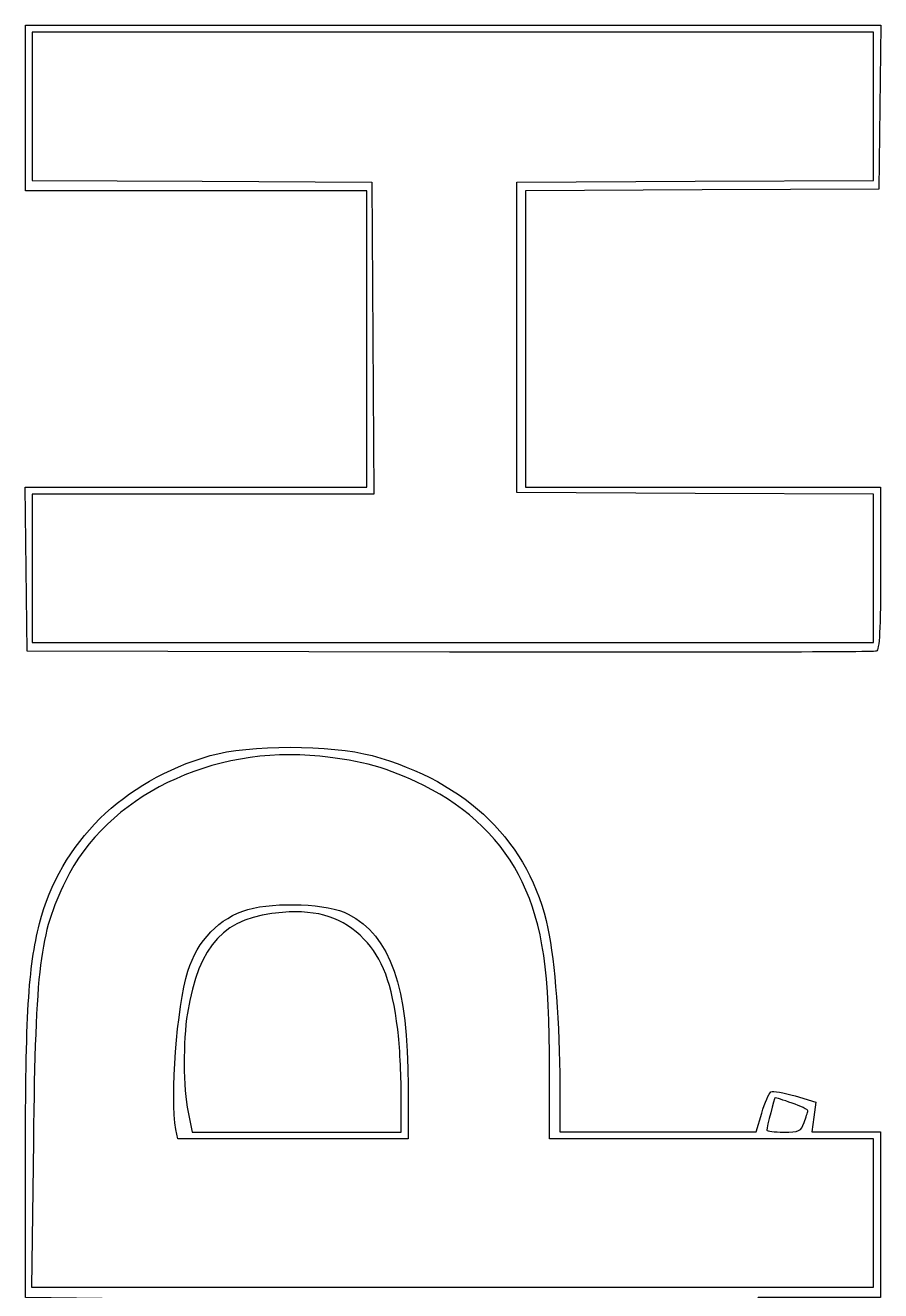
# Model space of a CAD drawing. Extents: x -200 to -42, y 99 to 278.
# Drawn here: x -166.48 to -160.71, y 125.12 to 133.64 of the extents above; entities that cross this region are included whole.
import ezdxf

# ---------------------------------------------------------------- set-up
doc = ezdxf.new("R2010")
doc.units = 0
doc.layers.add('Layer0', color=7, linetype='CONTINUOUS')

msp = doc.modelspace()

# ---------------------------------------------------------------- linework, layer by layer
at = {"layer": 'Layer0', "color": 1}
for points in [[(-163.618785, 129.421773), (-166.464528, 129.427813), (-166.470736, 129.979549), (-166.476945, 130.531262), (-165.326613, 130.531262), (-164.176278, 130.531262), (-164.176278, 131.530177), (-164.176278, 132.529094), (-165.32619, 132.529094), (-166.476101, 132.529094), (-166.476101, 133.086629), (-166.476101, 133.644168), (-163.595095, 133.644168), (-160.714083, 133.644168), (-160.720292, 133.092432), (-160.726501, 132.540721), (-161.91707, 132.534682), (-163.107632, 132.528642), (-163.107632, 131.529934), (-163.107632, 130.531251), (-161.911259, 130.531251), (-160.714888, 130.531251), (-160.714888, 129.984598)], [(-161.853282, 126.140655), (-162.945118, 126.140655), (-162.945273, 126.599464)], [(-165.379668, 126.322099), (-165.351785, 126.187117), (-164.6479, 126.187117), (-163.944015, 126.187117), (-163.944015, 126.437468)], [(-163.897572, 126.496464), (-163.897572, 126.140655), (-164.673952, 126.140655), (-164.673946, 126.140655)], [(-162.87568, 126.507538), (-162.875115, 126.188122), (-162.213694, 126.188122), (-161.552272, 126.188122), (-161.515253, 126.315466)], [(-161.290387, 126.430523), (-161.150958, 126.388305), (-161.164674, 126.288229), (-161.17839, 126.188133), (-160.94653, 126.188133), (-160.71467, 126.188133), (-160.71467, 125.630595), (-160.71467, 125.073056), (-161.127011, 125.073056), (-161.539355, 125.073056), (-161.83919, 124.091871)], [(-164.673946, 126.140655), (-165.450325, 126.140655), (-165.462207, 126.204547)], [(-166.422849, 126.123248), (-166.435662, 125.141763), (-165.91578, 125.141763)], [(-161.162134, 125.141763), (-160.761409, 125.141763), (-160.761409, 125.641209), (-160.761409, 126.140655), (-161.853245, 126.140655), (-161.853282, 126.140655)], [(-165.241168, 124.177639), (-165.442954, 125.060399), (-165.95942, 125.066664), (-166.47589, 125.072929), (-166.47589, 125.99925)]]:
    msp.add_lwpolyline(points, dxfattribs=at)
for points in [[(-161.963608, 130.490388), (-163.165787, 130.496428), (-163.165787, 131.541807), (-163.165787, 132.587164), (-161.963608, 132.593203), (-160.761426, 132.599243), (-160.761426, 133.09848), (-160.761426, 133.597742), (-163.595552, 133.597742), (-166.429682, 133.597742), (-166.429682, 133.098505), (-166.429682, 132.599265), (-165.285575, 132.593226), (-164.141472, 132.587186), (-164.135432, 131.536004), (-164.129364, 130.484823), (-165.279513, 130.484823), (-166.429665, 130.484823), (-166.429665, 129.985377), (-166.429665, 129.485908), (-163.595535, 129.485908), (-160.761409, 129.485908), (-160.761409, 129.985168), (-160.761409, 130.484405), (-161.963588, 130.490445)], [(-160.743925, 129.426899)], [(-163.967947, 126.878686)], [(-161.311491, 126.382361)]]:
    msp.add_lwpolyline(points, close=True, dxfattribs=at)
for points in [[(-160.714888, 129.984598), (-160.714888, 129.568656), (-160.72183, 129.4353), (-160.743925, 129.426899)], [(-160.744004, 129.426882), (-160.759978, 129.420842), (-162.053626, 129.418528), (-163.618785, 129.421773)], [(-164.491715, 128.719187), (-165.220788, 128.795683), (-165.927868, 128.449015), (-166.206938, 127.878227)], [(-165.231741, 128.723623), (-164.971707, 128.798517), (-164.418405, 128.798006), (-164.141218, 128.723623)], [(-166.380693, 127.592118), (-166.241397, 128.138283), (-165.81871, 128.55455), (-165.231741, 128.723623)], [(-163.792998, 128.52245), (-164.038983, 128.642575), (-164.203778, 128.688969), (-164.491715, 128.719187)], [(-164.141218, 128.723623), (-163.495967, 128.548075), (-163.076554, 128.135845), (-162.956071, 127.55872)], [(-163.128997, 127.873725), (-163.253163, 128.14053), (-163.495225, 128.377023), (-163.792998, 128.52245)], [(-166.206938, 127.878227), (-166.381097, 127.522), (-166.407378, 127.308412), (-166.422849, 126.123248)], [(-162.945273, 126.599464), (-162.945504, 127.272857), (-162.988729, 127.572318), (-163.128997, 127.873725)], [(-164.977084, 127.686711), (-164.788398, 127.741552), (-164.434401, 127.725423), (-164.300797, 127.655889)], [(-164.744329, 127.667449), (-165.135436, 127.637765), (-165.308311, 127.454442), (-165.384494, 126.988578)], [(-165.381675, 127.270467), (-165.317579, 127.477996), (-165.168913, 127.630941), (-164.977084, 127.686711)], [(-164.195167, 127.48749), (-164.334644, 127.631567), (-164.500591, 127.685946), (-164.744329, 127.667449)], [(-164.300797, 127.655889), (-164.015807, 127.507542), (-163.897572, 127.167583), (-163.897572, 126.496464)], [(-166.47589, 125.99925), (-166.47589, 126.979877), (-166.457235, 127.292009), (-166.380693, 127.592118)], [(-162.956071, 127.55872), (-162.908784, 127.332228), (-162.87634, 126.908), (-162.87568, 126.507538)], [(-163.967964, 126.878686), (-164.007013, 127.190096), (-164.06959, 127.357778), (-164.195167, 127.48749)], [(-165.462207, 126.204547), (-165.502282, 126.420131), (-165.45628, 127.028913), (-165.381675, 127.270467)], [(-165.384494, 126.988578), (-165.415626, 126.798199), (-165.413363, 126.485186), (-165.379668, 126.322099)], [(-163.944015, 126.437468), (-163.944015, 126.575164), (-163.954768, 126.773691), (-163.967947, 126.878686)], [(-161.515253, 126.315466), (-161.494905, 126.385486), (-161.46734, 126.449542), (-161.454022, 126.457757)], [(-161.454022, 126.457757), (-161.440701, 126.466111), (-161.367069, 126.453806), (-161.290387, 126.430523)], [(-161.424894, 126.419434), (-161.430171, 126.419434), (-161.481592, 126.220445), (-161.481592, 126.200068)], [(-161.3115, 126.382395), (-161.371272, 126.402828), (-161.4223, 126.419434), (-161.424894, 126.419434)], [(-161.20465, 126.330097), (-161.203804, 126.33845), (-161.251719, 126.362008), (-161.311491, 126.382361)], [(-161.229825, 126.250979), (-161.216983, 126.286118), (-161.205666, 126.321718), (-161.20465, 126.330097)], [(-161.481592, 126.200068), (-161.481592, 126.192872), (-161.430194, 126.187086), (-161.367374, 126.187086)], [(-161.367374, 126.187086), (-161.263917, 126.187086), (-161.250957, 126.193126), (-161.229825, 126.250979)], [(-165.91578, 125.141763), (-165.317813, 125.141763), (-161.760112, 125.141763), (-161.162134, 125.141763)]]:
    msp.add_open_spline(points, degree=3, dxfattribs=at)

doc.saveas('drawing.dxf')
